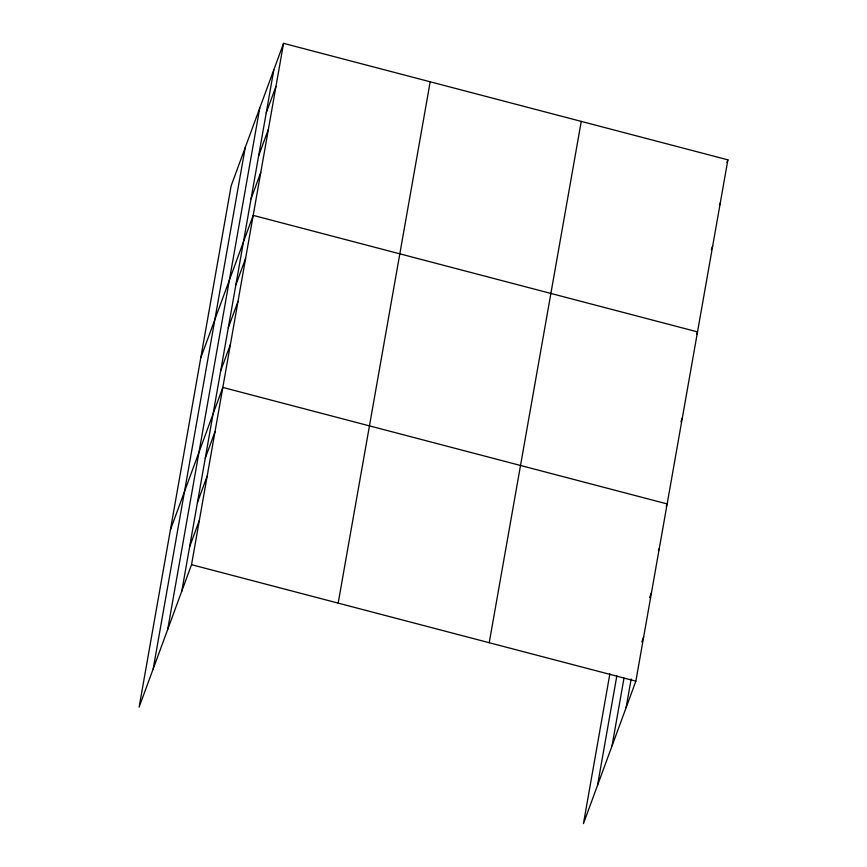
<?xml version="1.0" encoding="UTF-8"?>
<svg xmlns="http://www.w3.org/2000/svg" width="867" height="867" viewBox="0 0 867 867"><rect width="100%" height="100%" fill="white"/><g stroke="black" fill="none" stroke-linecap="round" stroke-linejoin="round"><path stroke-width="1.3" d="M153.188 668.88L245.231 147.553M167.699 629.453L259.732 108.126M181.788 591.175L273.82 69.848M283.563 43.35L231.142 185.831L139.11 707.158L191.531 564.677L283.563 43.35L727.89 159.842L635.858 681.169L583.437 823.65L609.891 673.767M338.163 603.118L430.195 81.791M489.226 642.729L581.258 121.402M597.515 785.372L616.838 675.902M612.026 745.945L623.991 678.167M626.104 707.667L631.165 679.002M266.223 112.862L275.977 86.364M258.626 155.865L268.38 129.367M251.04 198.879L260.783 172.381M200.776 357.865L253.197 215.384L697.512 331.888L696.591 334.402M235.857 284.896L245.599 258.399M228.259 327.91L238.013 301.402M220.662 370.913L230.416 344.416M170.398 529.9L222.83 387.43L667.146 503.922L666.214 506.447M205.251 458.242L215.005 431.733M197.427 502.557L207.18 476.048M189.602 546.86L199.356 520.363M726.958 162.367L727.89 159.842M719.372 205.381L720.293 202.856M711.308 249.653L712.707 245.86M680.942 421.687L682.329 417.905M658.4 550.762L659.321 548.237M649.643 597.591L651.496 592.551M641.818 641.905L643.682 636.855M191.531 564.677L635.858 681.169"/></g></svg>
